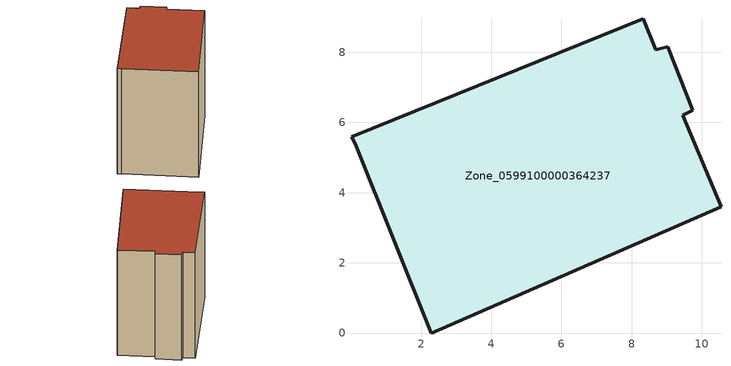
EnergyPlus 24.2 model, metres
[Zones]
Zone_0599100000364237
 floor ground (C_G): 8.69,8.07 9.02,8.16 9.74,6.35 9.46,6.2 10.54,3.6 2.29,0 0.16,5.32 0.02,5.59 8.34,8.95 z0
 wall outside (C_F): 10.54,3.6 9.46,6.2 9.74,6.35 9.02,8.16 8.69,8.07 8.34,8.95 0.02,5.59 0.16,5.32 2.29,0 10.54,3.6 z0:8.97
 roof outside (C_R): 8.69,8.07 8.34,8.95 0.02,5.59 0.16,5.32 2.29,0 10.54,3.6 9.46,6.2 9.74,6.35 9.02,8.16 z8.97
[BUILDING]
Pand.0599100000364237: North Axis=0; Terrain=City; Loads Convergence Tolerance Value=0.04; Temperature Convergence Tolerance Value=0.4; Solar Distribution=FullExterior; Maximum Number of Warmup Days=25; Minimum Number of Warmup Days=1
[Site:Location]
Rotterdam.The.Hague.AP_ZH_NLD Design_Conditions: Latitude=51.96; Longitude=4.45; Time Zone=1; Elevation=-4.5
[SITE:GROUNDTEMPERATURE:BUILDINGSURFACE]
18, 18, 18, 18, 18, 18, 18, 18, 18, 18, 18, 18
[MATERIAL] Thermal Absorptance=0.9; Solar Absorptance=0.7; Visible Absorptance=0.7
Name | Roughness | Thickness | Conductivity | Density | Specific Heat
G.TI.1992-2005 | MediumSmooth | 0.15 | 0.06 | 540 | 1210
F.TI.1992-2005 | Rough | 0.3 | 0.12 | 1920 | 840
R.TI.1992-2005 | MediumRough | 0.2 | 0.08 | 1500 | 1000
[CONSTRUCTION]
C_G: G.TI.1992-2005
C_F: F.TI.1992-2005
C_R: R.TI.1992-2005
[ZONE]
Zone_0599100000364237: Type=1; Multiplier=1; Ceiling Height=Autocalculate; Volume=Autocalculate; Floor Area=autocalculate; Part of Total Floor Area=Yes
[ZONEINFILTRATION:DESIGNFLOWRATE]
Infil_Zone_0599100000364237: Zone or ZoneList or Space or SpaceList=Zone_0599100000364237; Schedule=AlwaysOn; Design Flow Rate Calculation Method=Flow/Area; Flow Rate per Floor Area=0.0015; Constant Term Coefficient=1; Temperature Term Coefficient=0; Velocity Term Coefficient=0; Velocity Squared Term Coefficient=0
[HVACTEMPLATE:ZONE:IDEALLOADSAIRSYSTEM]
Zone_0599100000364237: Maximum Heating Supply Air Temperature=50; Minimum Cooling Supply Air Temperature=13; Maximum Heating Supply Air Humidity Ratio=0.0156; Minimum Cooling Supply Air Humidity Ratio=0.0077; Heating Limit=NoLimit; Cooling Limit=NoLimit; Dehumidification Control Type=ConstantSensibleHeatRatio; Cooling Sensible Heat Ratio=0.7; Dehumidification Setpoint=60; Humidification Control Type=None; Humidification Setpoint=30; Outdoor Air Method=None; Outdoor Air Flow Rate per Person=0.00944; Outdoor Air Flow Rate per Zone Floor Area=0; Outdoor Air Flow Rate per Zone=0; Demand Controlled Ventilation Type=None; Outdoor Air Economizer Type=NoEconomizer; Heat Recovery Type=None; Sensible Heat Recovery Effectiveness=0.7; Latent Heat Recovery Effectiveness=0.65
[ZONECONTROL:THERMOSTAT]
ThermostatControl_Zone_0599100000364237: Zone or ZoneList=Zone_0599100000364237; Control Type Schedule=DualSetpointControlType; Control 1=Thermostat_Zone_0599100000364237; Temperature Difference Between Cutout And Setpoint=0
[THERMOSTATSETPOINT:DUALSETPOINT]
Thermostat_Zone_0599100000364237: Heating Setpoint Temperature Schedule=HeatingSetpoint_Zone_0599100000364237; Cooling Setpoint Temperature Schedule=CoolingSetpoint_Zone_0599100000364237
[SCHEDULE:COMPACT]
HeatingSetpoint_Zone_0599100000364237: Through: 12/31, For: AllDays, Until: 24:00, 21
CoolingSetpoint_Zone_0599100000364237: Through: 12/31, For: AllDays, Until: 24:00, 24
DualSetpointControlType: Through: 12/31, For: AllDays, Until: 24:00, 4
AlwaysOn: Through: 12/31, For: AllDays, Until: 24:00, 1
